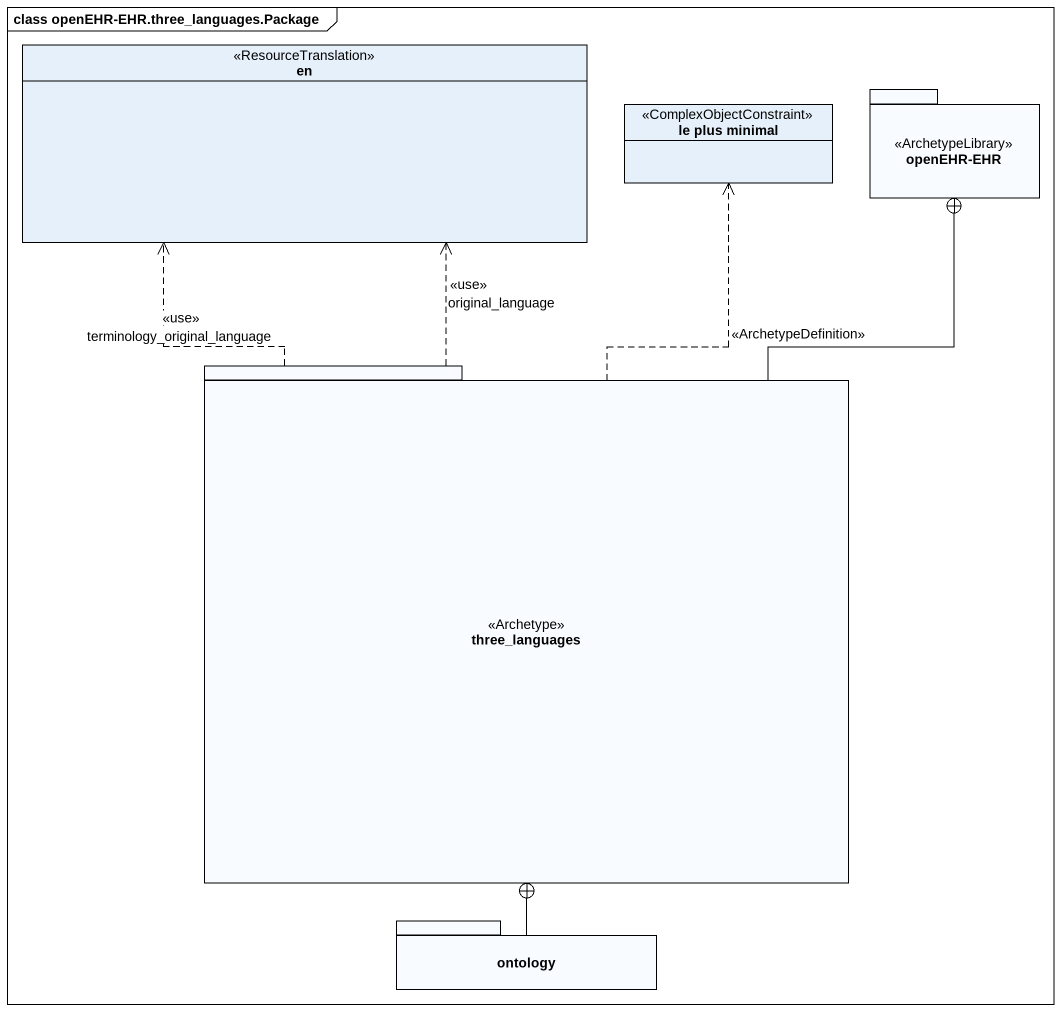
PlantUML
@startuml
mainframe class openEHR-EHR.three_languages.Package
hide circle
hide empty members
enum en <<ResourceTranslation>>
class "le plus minimal" as le_plus_minimal <<ComplexObjectConstraint>>
package "openEHR-EHR" as openEHR_EHR <<ArchetypeLibrary>> {
}
package three_languages <<Archetype>> {
}
package ontology {
}
three_languages .up.> en : <<use>>\nterminology_original_language
three_languages .up.> en : <<use>>\noriginal_language
three_languages .up.> le_plus_minimal : <<ArchetypeDefinition>>
three_languages -up-+ openEHR_EHR
ontology -up-+ three_languages
@enduml
